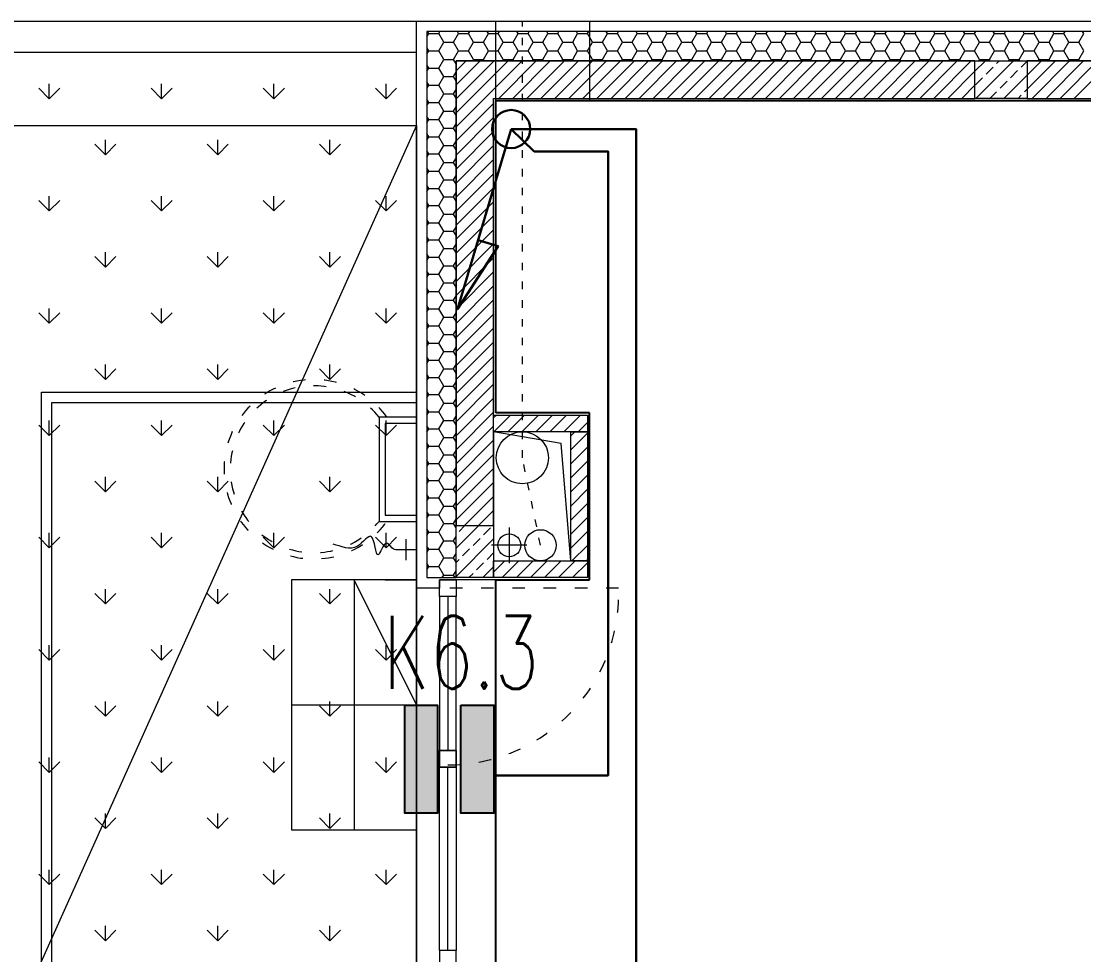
# Model space of a CAD drawing. Header units: millimetres. Extents: x 1780 to 154263, y -7240 to 17216.
# Drawn here: x 150616 to 151126, y 3403 to 3851 of the extents above; entities that cross this region are included whole.
import ezdxf

# ---------------------------------------------------------------- set-up
doc = ezdxf.new("R2010")
doc.units = ezdxf.units.MM
doc.linetypes.add('ACAD_ISO03W100', pattern=[30, 12, -18])
for name, color, linetype, lineweight in [('2d_SX_gruba przekroje', 90, 'Continuous', 20), ('2d_SX_instalacje szkic - kanalizacja sanitarna', 44, 'Continuous', 5), ('2d_SX_instalacje szkic - wentylacja wywiew', 14, 'Continuous', 5), ('2d_SX_instalacje szkic - woda', 140, 'Continuous', 5), ('2d_SX_oznaczenia', 40, 'Continuous', 0), ('2d_SX_przebicia', 96, 'Continuous', 13), ('2d_SX_stolarka okienna', 5, 'Continuous', 5), ('2d_SX_szraf', 251, 'Continuous', 0), ('2d_SX_warstwy', 181, 'Continuous', 9), ('2d_SX_widok', 10, 'Continuous', 9)]:
    doc.layers.add(name, color=color, linetype=linetype, lineweight=lineweight)
doc.layers.add('2d_SX_powierzchnia', color=251, linetype='Continuous', plot=False)
doc.layers.add('2d_SX_rewizja 18 września', color=210, linetype='Continuous')
doc.layers.add('60 instalacje elektryka', color=10, linetype='Continuous')
doc.styles.add('OPIS', font='simplex.shx', dxfattribs={"width": 0.7, "height": 4})

# ---------------------------------------------------------------- blocks, each defined once
blk = doc.blocks.new('2p bc')
at = {"layer": '2d_SX_szraf'}
h = blk.add_hatch(dxfattribs=at)
h.set_pattern_fill('ANSI31', color=8, scale=1.5, angle=90, style=0)
h.set_pattern_definition([(45, (-2e-12, 36), (-3.36759605, 3.36759605), [])])
h.paths.add_polyline_path([(107714, 1901.67), (107714, 1909.67), (107759, 1909.67), (107759, 1901.67)])
h = blk.add_hatch(dxfattribs=at)
h.set_pattern_fill('ANSI31', color=8, scale=1.5, angle=360, style=0)
h.set_pattern_definition([(45, (-2e-12, 51), (-3.36759605, 3.36759605), [])])
h.paths.add_polyline_path([(107751, 1901.67), (107759, 1901.67), (107759, 1839.67), (107751, 1839.67)])
h = blk.add_hatch(dxfattribs=at)
h.set_pattern_fill('ANSI31', color=8, scale=1.5, angle=90, style=0)
h.set_pattern_definition([(45, (-2e-12, 36), (-3.36759605, 3.36759605), [])])
h.paths.add_polyline_path([(107714, 1831.67), (107714, 1839.67), (107759, 1839.67), (107759, 1831.67)])
at = {"layer": '2d_SX_gruba przekroje', "color": 8}
for p, q in [((107677, 1910.67), (107677, 2098.67)), ((107677, 2098.67), (108522.5, 2098.67)), ((108482, 2060.67), (107715, 2060.67)), ((107715, 2060.67), (107715, 1910.67)), ((107677, 1830.67), (107677, 1910.67)), ((107760, 1910.67), (107715, 1910.67)), ((107760, 1830.67), (107760, 1910.67)), ((107677, 1826.67), (107677, 1830.67)), ((107688, 1830.67), (107688, 1826.67)), ((107715, 1830.67), (107688, 1830.67)), ((107715, 1830.67), (107760, 1830.67)), ((107688, 1826.67), (107677, 1826.67))]:
    blk.add_line(p, q, dxfattribs=at)
at = {"layer": '2d_SX_instalacje szkic - kanalizacja sanitarna', "color": 8}
for points in [[(107721.5, 1855.67), (107721.5, 1838.67)], [(107721.5, 1855.67), (107721.5, 1838.67)], [(107730, 1847.17), (107713, 1847.17)], [(107730, 1847.17), (107713, 1847.17)]]:
    blk.add_lwpolyline(points, dxfattribs=at)
blk.add_circle((107721.5, 1847.17), 5.5, dxfattribs=at)
blk.add_circle((107721.5, 1847.17), 5.5, dxfattribs=at)
at = {"layer": '2d_SX_instalacje szkic - wentylacja wywiew', "color": 8, "linetype": 'ACAD_ISO03W100', "ltscale": 0.3}
for p, q in [((107727.79, 1889.17), (107727.79, 2098.67)), ((107736.5, 1847.17), (107727.79, 1889.17))]:
    blk.add_line(p, q, dxfattribs=at)
at = {"layer": '2d_SX_instalacje szkic - wentylacja wywiew', "color": 8}
for centre, radius in [((107727.79, 1889.17), 12.5), ((107736.5, 1847.17), 7.5)]:
    blk.add_circle(centre, radius, dxfattribs=at)
at = {"layer": '2d_SX_instalacje szkic - woda', "color": 8}
for p, q in [((107672, 1840.06), (107672, 1850.06)), ((107677, 1845.06), (107667, 1845.06))]:
    blk.add_line(p, q, dxfattribs=at)
at = {"layer": '2d_SX_instalacje szkic - woda', "color": 8, "start_tangent": (-0.999797, -0.020138), "end_tangent": (-0.973228, 0.22984)}
blk.add_spline([(107667, 1845.06), (107662.62, 1848.12), (107658.62, 1842.61), (107655.32, 1851.29), (107648.72, 1846.75), (107637.02, 1847.71)], degree=3, dxfattribs=at)
at = {"layer": '2d_SX_oznaczenia', "color": 8, "ltscale": 0.5}
for p, q in [((107677, 1770.67), (107647, 1830.67)), ((107617, 1770.67), (107677, 1770.67))]:
    blk.add_line(p, q, dxfattribs=at)
at = {"layer": '2d_SX_powierzchnia', "color": 8}
for p, q in [((107715, 1910.67), (107715, 2060.67)), ((107715, 2060.67), (108026, 2060.67)), ((107760, 1910.67), (107715, 1910.67)), ((107760, 1830.67), (107760, 1910.67)), ((107715, 1290.67), (107715, 1830.67)), ((107715, 1830.67), (107760, 1830.67))]:
    blk.add_line(p, q, dxfattribs=at)
at = {"layer": '2d_SX_przebicia', "color": 8}
for p, q in [((107715, 2060.67), (107715, 2098.67)), ((107715, 2098.67), (107760, 2098.67)), ((107760, 2098.67), (107760, 2060.67)), ((107760, 2060.67), (107715, 2060.67)), ((107746.48, 1895.95), (107714, 1901.67)), ((107751, 1901.67), (107714, 1901.67)), ((107714, 1901.67), (107714, 1839.67)), ((107751, 1839.67), (107751, 1901.67)), ((107751, 1839.67), (107746.48, 1895.95)), ((107714, 1839.67), (107751, 1839.67))]:
    blk.add_line(p, q, dxfattribs=at)
at = {"layer": '2d_SX_stolarka okienna', "color": 8, "linetype": 'ACAD_ISO03W100', "ltscale": 0.5}
blk.add_line((107774, 1826.67), (107692, 1826.67), dxfattribs=at)
at = {"layer": '2d_SX_stolarka okienna', "color": 8}
for points in [[(107696, 1830.67), (107696, 1822.67), (107688, 1822.67), (107688, 1830.67), (107696, 1830.67)], [(107696, 1822.67), (107688, 1822.67), (107688, 1748.67), (107696, 1748.67)], [(107696, 1748.67), (107696, 1740.67), (107688, 1740.67), (107688, 1748.67), (107696, 1748.67)], [(107696, 1740.67), (107696, 1748.67), (107688, 1748.67), (107688, 1740.67), (107696, 1740.67)], [(107696, 1652.67), (107688, 1652.67), (107688, 1740.67), (107696, 1740.67)], [(107696, 1644.67), (107696, 1652.67), (107688, 1652.67), (107688, 1644.67), (107696, 1644.67)]]:
    blk.add_lwpolyline(points, close=True, dxfattribs=at)
for points in [[(107692, 1822.67), (107692, 1748.67)], [(107692, 1652.67), (107692, 1740.67)]]:
    blk.add_lwpolyline(points, dxfattribs=at)
at = {"layer": '2d_SX_stolarka okienna', "color": 8, "linetype": 'ACAD_ISO03W100', "ltscale": 0.5}
blk.add_arc((107691.93, 1823.83), 82.07, 270.0486, 359.8832, dxfattribs=at)
at = {"layer": '2d_SX_szraf', "color": 8, "linetype": 'Continuous'}
for p, q in [((107682, 2091.15), (107682.9, 2092.71)), ((107682.9, 2092.71), (107682.35, 2093.67)), ((107682.9, 2092.71), (107687.66, 2092.71)), ((107687.66, 2092.71), (107688.21, 2093.67)), ((107690.04, 2088.59), (107687.66, 2092.71)), ((107694.8, 2088.59), (107697.18, 2092.71)), ((107697.18, 2092.71), (107696.63, 2093.67)), ((107697.18, 2092.71), (107701.95, 2092.71)), ((107701.95, 2092.71), (107702.5, 2093.67)), ((107704.33, 2088.59), (107701.95, 2092.71)), ((107709.09, 2088.59), (107711.47, 2092.71)), ((107711.47, 2092.71), (107710.92, 2093.67)), ((107711.47, 2092.71), (107716.23, 2092.71)), ((107716.23, 2092.71), (107716.79, 2093.67)), ((107718.62, 2088.59), (107716.23, 2092.71)), ((107723.38, 2088.59), (107725.76, 2092.71)), ((107725.76, 2092.71), (107725.21, 2093.67)), ((107725.76, 2092.71), (107730.52, 2092.71)), ((107730.52, 2092.71), (107731.07, 2093.67)), ((107732.9, 2088.59), (107730.52, 2092.71)), ((107737.67, 2088.59), (107740.05, 2092.71)), ((107740.05, 2092.71), (107739.5, 2093.67)), ((107740.05, 2092.71), (107744.81, 2092.71)), ((107744.81, 2092.71), (107745.36, 2093.67)), ((107747.19, 2088.59), (107744.81, 2092.71)), ((107751.95, 2088.59), (107754.33, 2092.71)), ((107754.33, 2092.71), (107753.78, 2093.67)), ((107754.33, 2092.71), (107759.1, 2092.71)), ((107759.1, 2092.71), (107759.65, 2093.67)), ((107761.48, 2088.59), (107759.1, 2092.71)), ((107766.24, 2088.59), (107768.62, 2092.71)), ((107768.62, 2092.71), (107768.07, 2093.67)), ((107768.62, 2092.71), (107773.38, 2092.71)), ((107773.38, 2092.71), (107773.94, 2093.67)), ((107775.77, 2088.59), (107773.38, 2092.71)), ((107780.53, 2088.59), (107782.91, 2092.71)), ((107782.91, 2092.71), (107782.36, 2093.67)), ((107782.91, 2092.71), (107787.67, 2092.71)), ((107787.67, 2092.71), (107788.22, 2093.67)), ((107790.05, 2088.59), (107787.67, 2092.71)), ((107794.82, 2088.59), (107797.2, 2092.71)), ((107797.2, 2092.71), (107796.65, 2093.67)), ((107797.2, 2092.71), (107801.96, 2092.71)), ((107801.96, 2092.71), (107802.51, 2093.67)), ((107804.34, 2088.59), (107801.96, 2092.71)), ((107809.1, 2088.59), (107811.48, 2092.71)), ((107811.48, 2092.71), (107810.93, 2093.67)), ((107811.48, 2092.71), (107816.25, 2092.71)), ((107816.25, 2092.71), (107816.8, 2093.67)), ((107818.63, 2088.59), (107816.25, 2092.71)), ((107823.39, 2088.59), (107825.77, 2092.71)), ((107825.77, 2092.71), (107825.22, 2093.67)), ((107825.77, 2092.71), (107830.53, 2092.71)), ((107830.53, 2092.71), (107831.09, 2093.67)), ((107832.92, 2088.59), (107830.53, 2092.71)), ((107837.68, 2088.59), (107840.06, 2092.71)), ((107840.06, 2092.71), (107839.51, 2093.67)), ((107840.06, 2092.71), (107844.82, 2092.71)), ((107844.82, 2092.71), (107845.37, 2093.67)), ((107847.2, 2088.59), (107844.82, 2092.71)), ((107851.97, 2088.59), (107854.35, 2092.71)), ((107854.35, 2092.71), (107853.8, 2093.67)), ((107854.35, 2092.71), (107859.11, 2092.71)), ((107859.11, 2092.71), (107859.66, 2093.67)), ((107861.49, 2088.59), (107859.11, 2092.71)), ((107866.25, 2088.59), (107868.63, 2092.71)), ((107868.63, 2092.71), (107868.08, 2093.67)), ((107868.63, 2092.71), (107873.4, 2092.71)), ((107873.4, 2092.71), (107873.95, 2093.67)), ((107875.78, 2088.59), (107873.4, 2092.71)), ((107880.54, 2088.59), (107882.92, 2092.71)), ((107882.92, 2092.71), (107882.37, 2093.67)), ((107882.92, 2092.71), (107887.68, 2092.71)), ((107887.68, 2092.71), (107888.24, 2093.67)), ((107890.07, 2088.59), (107887.68, 2092.71)), ((107894.83, 2088.59), (107897.21, 2092.71)), ((107897.21, 2092.71), (107896.66, 2093.67)), ((107897.21, 2092.71), (107901.97, 2092.71)), ((107901.97, 2092.71), (107902.52, 2093.67)), ((107904.35, 2088.59), (107901.97, 2092.71)), ((107909.12, 2088.59), (107911.5, 2092.71)), ((107911.5, 2092.71), (107910.95, 2093.67)), ((107911.5, 2092.71), (107916.26, 2092.71)), ((107916.26, 2092.71), (107916.81, 2093.67)), ((107918.64, 2088.59), (107916.26, 2092.71)), ((107923.4, 2088.59), (107925.78, 2092.71)), ((107925.78, 2092.71), (107925.23, 2093.67)), ((107925.78, 2092.71), (107930.55, 2092.71)), ((107930.55, 2092.71), (107931.1, 2093.67)), ((107932.93, 2088.59), (107930.55, 2092.71)), ((107937.69, 2088.59), (107940.07, 2092.71)), ((107940.07, 2092.71), (107939.52, 2093.67)), ((107940.07, 2092.71), (107944.83, 2092.71)), ((107944.83, 2092.71), (107945.39, 2093.67)), ((107947.22, 2088.59), (107944.83, 2092.71)), ((107951.98, 2088.59), (107954.36, 2092.71)), ((107954.36, 2092.71), (107953.81, 2093.67)), ((107954.36, 2092.71), (107959.12, 2092.71)), ((107959.12, 2092.71), (107959.67, 2093.67)), ((107961.5, 2088.59), (107959.12, 2092.71)), ((107966.27, 2088.59), (107968.65, 2092.71)), ((107968.65, 2092.71), (107968.1, 2093.67)), ((107968.65, 2092.71), (107973.41, 2092.71)), ((107973.41, 2092.71), (107973.96, 2093.67)), ((107975.79, 2088.59), (107973.41, 2092.71)), ((107980.55, 2088.59), (107982.93, 2092.71)), ((107982.93, 2092.71), (107982.38, 2093.67)), ((107982.93, 2092.71), (107987.7, 2092.71)), ((107987.7, 2092.71), (107988.25, 2093.67)), ((107990.08, 2088.59), (107987.7, 2092.71)), ((107994.84, 2088.59), (107997.22, 2092.71)), ((107997.22, 2092.71), (107996.67, 2093.67)), ((107682.9, 2084.46), (107682, 2086.02)), ((107687.66, 2084.46), (107690.04, 2088.59)), ((107690.04, 2088.59), (107694.8, 2088.59)), ((107697.18, 2084.46), (107694.8, 2088.59)), ((107701.95, 2084.46), (107704.33, 2088.59)), ((107704.33, 2088.59), (107709.09, 2088.59)), ((107711.47, 2084.46), (107709.09, 2088.59)), ((107716.23, 2084.46), (107718.62, 2088.59)), ((107718.62, 2088.59), (107723.38, 2088.59)), ((107725.76, 2084.46), (107723.38, 2088.59)), ((107730.52, 2084.46), (107732.9, 2088.59)), ((107732.9, 2088.59), (107737.67, 2088.59)), ((107740.05, 2084.46), (107737.67, 2088.59)), ((107744.81, 2084.46), (107747.19, 2088.59)), ((107747.19, 2088.59), (107751.95, 2088.59)), ((107754.33, 2084.46), (107751.95, 2088.59)), ((107759.1, 2084.46), (107761.48, 2088.59)), ((107761.48, 2088.59), (107766.24, 2088.59)), ((107768.62, 2084.46), (107766.24, 2088.59)), ((107773.38, 2084.46), (107775.77, 2088.59)), ((107775.77, 2088.59), (107780.53, 2088.59)), ((107782.91, 2084.46), (107780.53, 2088.59)), ((107787.67, 2084.46), (107790.05, 2088.59)), ((107790.05, 2088.59), (107794.82, 2088.59)), ((107797.2, 2084.46), (107794.82, 2088.59)), ((107801.96, 2084.46), (107804.34, 2088.59)), ((107804.34, 2088.59), (107809.1, 2088.59)), ((107811.48, 2084.46), (107809.1, 2088.59)), ((107816.25, 2084.46), (107818.63, 2088.59)), ((107818.63, 2088.59), (107823.39, 2088.59)), ((107825.77, 2084.46), (107823.39, 2088.59)), ((107830.53, 2084.46), (107832.92, 2088.59)), ((107832.92, 2088.59), (107837.68, 2088.59)), ((107840.06, 2084.46), (107837.68, 2088.59)), ((107844.82, 2084.46), (107847.2, 2088.59)), ((107847.2, 2088.59), (107851.97, 2088.59)), ((107854.35, 2084.46), (107851.97, 2088.59)), ((107859.11, 2084.46), (107861.49, 2088.59)), ((107861.49, 2088.59), (107866.25, 2088.59)), ((107868.63, 2084.46), (107866.25, 2088.59)), ((107873.4, 2084.46), (107875.78, 2088.59)), ((107875.78, 2088.59), (107880.54, 2088.59)), ((107882.92, 2084.46), (107880.54, 2088.59)), ((107887.68, 2084.46), (107890.07, 2088.59)), ((107890.07, 2088.59), (107894.83, 2088.59)), ((107897.21, 2084.46), (107894.83, 2088.59)), ((107901.97, 2084.46), (107904.35, 2088.59)), ((107904.35, 2088.59), (107909.12, 2088.59)), ((107911.5, 2084.46), (107909.12, 2088.59)), ((107916.26, 2084.46), (107918.64, 2088.59)), ((107918.64, 2088.59), (107923.4, 2088.59)), ((107925.78, 2084.46), (107923.4, 2088.59)), ((107930.55, 2084.46), (107932.93, 2088.59)), ((107932.93, 2088.59), (107937.69, 2088.59)), ((107940.07, 2084.46), (107937.69, 2088.59)), ((107944.83, 2084.46), (107947.22, 2088.59)), ((107947.22, 2088.59), (107951.98, 2088.59)), ((107954.36, 2084.46), (107951.98, 2088.59)), ((107959.12, 2084.46), (107961.5, 2088.59)), ((107961.5, 2088.59), (107966.27, 2088.59)), ((107968.65, 2084.46), (107966.27, 2088.59)), ((107973.41, 2084.46), (107975.79, 2088.59)), ((107975.79, 2088.59), (107980.55, 2088.59)), ((107982.93, 2084.46), (107980.55, 2088.59)), ((107987.7, 2084.46), (107990.08, 2088.59)), ((107990.08, 2088.59), (107994.84, 2088.59)), ((107997.22, 2084.46), (107994.84, 2088.59)), ((107682, 2082.91), (107682.9, 2084.46)), ((107682.9, 2084.46), (107687.66, 2084.46)), ((107690.04, 2080.34), (107687.66, 2084.46)), ((107694.8, 2080.34), (107697.18, 2084.46)), ((107697.18, 2084.46), (107701.95, 2084.46)), ((107704.33, 2080.34), (107701.95, 2084.46)), ((107709.09, 2080.34), (107711.47, 2084.46)), ((107711.47, 2084.46), (107716.23, 2084.46)), ((107718.62, 2080.34), (107716.23, 2084.46)), ((107723.38, 2080.34), (107725.76, 2084.46)), ((107725.76, 2084.46), (107730.52, 2084.46)), ((107732.9, 2080.34), (107730.52, 2084.46)), ((107737.67, 2080.34), (107740.05, 2084.46)), ((107740.05, 2084.46), (107744.81, 2084.46)), ((107747.19, 2080.34), (107744.81, 2084.46)), ((107751.95, 2080.34), (107754.33, 2084.46)), ((107754.33, 2084.46), (107759.1, 2084.46)), ((107761.48, 2080.34), (107759.1, 2084.46)), ((107766.24, 2080.34), (107768.62, 2084.46)), ((107768.62, 2084.46), (107773.38, 2084.46)), ((107775.77, 2080.34), (107773.38, 2084.46)), ((107780.53, 2080.34), (107782.91, 2084.46)), ((107782.91, 2084.46), (107787.67, 2084.46)), ((107790.05, 2080.34), (107787.67, 2084.46)), ((107794.82, 2080.34), (107797.2, 2084.46)), ((107797.2, 2084.46), (107801.96, 2084.46)), ((107804.34, 2080.34), (107801.96, 2084.46)), ((107809.1, 2080.34), (107811.48, 2084.46)), ((107811.48, 2084.46), (107816.25, 2084.46)), ((107818.63, 2080.34), (107816.25, 2084.46)), ((107823.39, 2080.34), (107825.77, 2084.46)), ((107825.77, 2084.46), (107830.53, 2084.46)), ((107832.92, 2080.34), (107830.53, 2084.46)), ((107837.68, 2080.34), (107840.06, 2084.46)), ((107840.06, 2084.46), (107844.82, 2084.46)), ((107847.2, 2080.34), (107844.82, 2084.46)), ((107851.97, 2080.34), (107854.35, 2084.46)), ((107854.35, 2084.46), (107859.11, 2084.46)), ((107861.49, 2080.34), (107859.11, 2084.46)), ((107866.25, 2080.34), (107868.63, 2084.46)), ((107868.63, 2084.46), (107873.4, 2084.46)), ((107875.78, 2080.34), (107873.4, 2084.46)), ((107880.54, 2080.34), (107882.92, 2084.46)), ((107882.92, 2084.46), (107887.68, 2084.46)), ((107890.07, 2080.34), (107887.68, 2084.46)), ((107894.83, 2080.34), (107897.21, 2084.46)), ((107897.21, 2084.46), (107901.97, 2084.46)), ((107904.35, 2080.34), (107901.97, 2084.46)), ((107909.12, 2080.34), (107911.5, 2084.46)), ((107911.5, 2084.46), (107916.26, 2084.46)), ((107918.64, 2080.34), (107916.26, 2084.46)), ((107923.4, 2080.34), (107925.78, 2084.46)), ((107925.78, 2084.46), (107930.55, 2084.46)), ((107932.93, 2080.34), (107930.55, 2084.46)), ((107937.69, 2080.34), (107940.07, 2084.46)), ((107940.07, 2084.46), (107944.83, 2084.46)), ((107947.22, 2080.34), (107944.83, 2084.46)), ((107951.98, 2080.34), (107954.36, 2084.46)), ((107954.36, 2084.46), (107959.12, 2084.46)), ((107961.5, 2080.34), (107959.12, 2084.46)), ((107966.27, 2080.34), (107968.65, 2084.46)), ((107968.65, 2084.46), (107973.41, 2084.46)), ((107975.79, 2080.34), (107973.41, 2084.46)), ((107980.55, 2080.34), (107982.93, 2084.46)), ((107982.93, 2084.46), (107987.7, 2084.46)), ((107990.08, 2080.34), (107987.7, 2084.46)), ((107994.84, 2080.34), (107997.22, 2084.46)), ((107682.9, 2076.21), (107682, 2077.77)), ((107682, 2074.66), (107682.9, 2076.21)), ((107682.9, 2076.21), (107687.66, 2076.21)), ((107687.66, 2076.21), (107690.04, 2080.34)), ((107690.04, 2072.09), (107687.66, 2076.21)), ((107690.04, 2080.34), (107694.8, 2080.34)), ((107696, 2078.27), (107694.8, 2080.34)), ((107696, 2074.88), (107700.79, 2079.67)), ((107696, 2068.14), (107707.52, 2079.67)), ((107696, 2061.41), (107714.26, 2079.67)), ((107696, 2054.67), (107720.99, 2079.67)), ((107696, 2047.94), (107727.73, 2079.67)), ((107703.94, 2079.67), (107704.33, 2080.34)), ((107704.33, 2080.34), (107709.09, 2080.34)), ((107709.48, 2079.67), (107709.09, 2080.34)), ((107716.46, 2061.67), (107734.46, 2079.67)), ((107718.23, 2079.67), (107718.62, 2080.34)), ((107718.62, 2080.34), (107723.38, 2080.34)), ((107723.2, 2061.67), (107741.2, 2079.67)), ((107723.77, 2079.67), (107723.38, 2080.34)), ((107729.94, 2061.67), (107747.94, 2079.67)), ((107732.52, 2079.67), (107732.9, 2080.34)), ((107732.9, 2080.34), (107737.67, 2080.34)), ((107736.67, 2061.67), (107754.67, 2079.67)), ((107738.05, 2079.67), (107737.67, 2080.34)), ((107743.41, 2061.67), (107761.41, 2079.67)), ((107746.8, 2079.67), (107747.19, 2080.34)), ((107747.19, 2080.34), (107751.95, 2080.34)), ((107750.14, 2061.67), (107768.14, 2079.67)), ((107752.34, 2079.67), (107751.95, 2080.34)), ((107756.88, 2061.67), (107774.88, 2079.67)), ((107761.09, 2079.67), (107761.48, 2080.34)), ((107761.48, 2080.34), (107766.24, 2080.34)), ((107763.61, 2061.67), (107781.61, 2079.67)), ((107766.63, 2079.67), (107766.24, 2080.34)), ((107770.35, 2061.67), (107788.35, 2079.67)), ((107775.38, 2079.67), (107775.77, 2080.34)), ((107775.77, 2080.34), (107780.53, 2080.34)), ((107777.08, 2061.67), (107795.08, 2079.67)), ((107780.92, 2079.67), (107780.53, 2080.34)), ((107783.82, 2061.67), (107801.82, 2079.67)), ((107789.67, 2079.67), (107790.05, 2080.34)), ((107790.05, 2080.34), (107794.82, 2080.34)), ((107790.55, 2061.67), (107808.55, 2079.67)), ((107795.2, 2079.67), (107794.82, 2080.34)), ((107797.29, 2061.67), (107815.29, 2079.67)), ((107803.95, 2079.67), (107804.34, 2080.34)), ((107804.02, 2061.67), (107822.02, 2079.67)), ((107804.34, 2080.34), (107809.1, 2080.34)), ((107809.49, 2079.67), (107809.1, 2080.34)), ((107810.76, 2061.67), (107828.76, 2079.67)), ((107817.49, 2061.67), (107835.49, 2079.67)), ((107818.24, 2079.67), (107818.63, 2080.34)), ((107818.63, 2080.34), (107823.39, 2080.34)), ((107823.78, 2079.67), (107823.39, 2080.34)), ((107824.23, 2061.67), (107842.23, 2079.67)), ((107830.96, 2061.67), (107848.96, 2079.67)), ((107832.53, 2079.67), (107832.92, 2080.34)), ((107832.92, 2080.34), (107837.68, 2080.34)), ((107838.07, 2079.67), (107837.68, 2080.34)), ((107837.7, 2061.67), (107855.7, 2079.67)), ((107844.43, 2061.67), (107862.43, 2079.67)), ((107846.82, 2079.67), (107847.2, 2080.34)), ((107847.2, 2080.34), (107851.97, 2080.34)), ((107851.17, 2061.67), (107869.17, 2079.67)), ((107852.35, 2079.67), (107851.97, 2080.34)), ((107857.9, 2061.67), (107875.9, 2079.67)), ((107861.1, 2079.67), (107861.49, 2080.34)), ((107861.49, 2080.34), (107866.25, 2080.34)), ((107864.64, 2061.67), (107882.64, 2079.67)), ((107866.64, 2079.67), (107866.25, 2080.34)), ((107871.37, 2061.67), (107889.37, 2079.67)), ((107875.39, 2079.67), (107875.78, 2080.34)), ((107875.78, 2080.34), (107880.54, 2080.34)), ((107878.11, 2061.67), (107896.11, 2079.67)), ((107880.93, 2079.67), (107880.54, 2080.34)), ((107884.84, 2061.67), (107902.84, 2079.67)), ((107889.68, 2079.67), (107890.07, 2080.34)), ((107890.07, 2080.34), (107894.83, 2080.34)), ((107891.58, 2061.67), (107909.58, 2079.67)), ((107895.22, 2079.67), (107894.83, 2080.34)), ((107898.32, 2061.67), (107916.32, 2079.67)), ((107903.97, 2079.67), (107904.35, 2080.34)), ((107904.35, 2080.34), (107909.12, 2080.34)), ((107905.05, 2061.67), (107923.05, 2079.67)), ((107909.5, 2079.67), (107909.12, 2080.34)), ((107911.79, 2061.67), (107929.79, 2079.67)), ((107918.25, 2079.67), (107918.64, 2080.34)), ((107918.52, 2061.67), (107936.52, 2079.67)), ((107918.64, 2080.34), (107923.4, 2080.34)), ((107923.79, 2079.67), (107923.4, 2080.34)), ((107925.26, 2061.67), (107943.26, 2079.67)), ((107932.54, 2079.67), (107932.93, 2080.34)), ((107932.93, 2080.34), (107937.69, 2080.34)), ((107938.08, 2079.67), (107937.69, 2080.34)), ((107945, 2074.67), (107949.99, 2079.67)), ((107945.46, 2061.67), (107963.46, 2079.67)), ((107946.83, 2079.67), (107947.22, 2080.34)), ((107947.22, 2080.34), (107951.98, 2080.34)), ((107950.34, 2073.28), (107953.7, 2076.64)), ((107952.37, 2079.67), (107951.98, 2080.34)), ((107955.39, 2078.33), (107956.73, 2079.67)), ((107961.12, 2079.67), (107961.5, 2080.34)), ((107961.5, 2080.34), (107966.27, 2080.34)), ((107966.65, 2079.67), (107966.27, 2080.34)), ((107967.17, 2076.64), (107970, 2079.47)), ((107970, 2079.47), (107970.2, 2079.67)), ((107970, 2072.73), (107976.93, 2079.67)), ((107970, 2066), (107983.67, 2079.67)), ((107972.4, 2061.67), (107990.4, 2079.67)), ((107975.4, 2079.67), (107975.79, 2080.34)), ((107975.79, 2080.34), (107980.55, 2080.34)), ((107979.14, 2061.67), (107997.14, 2079.67)), ((107980.94, 2079.67), (107980.55, 2080.34)), ((107985.87, 2061.67), (108003.87, 2079.67)), ((107989.69, 2079.67), (107990.08, 2080.34)), ((107990.08, 2080.34), (107994.84, 2080.34)), ((107992.61, 2061.67), (108010.61, 2079.67)), ((107995.23, 2079.67), (107994.84, 2080.34)), ((107687.66, 2067.96), (107690.04, 2072.09)), ((107690.04, 2072.09), (107694.8, 2072.09)), ((107694.8, 2072.09), (107696, 2074.16)), ((107696, 2070.02), (107694.8, 2072.09)), ((107931.99, 2061.67), (107945, 2074.67)), ((107945.28, 2068.22), (107948.65, 2071.59)), ((107958.93, 2061.67), (107970, 2072.73)), ((107962.12, 2071.59), (107965.49, 2074.96)), ((107500.76, 2061.49), (107495.71, 2066.54)), ((107500.76, 2061.49), (107500.76, 2068.63)), ((107500.76, 2061.49), (107505.81, 2066.54)), ((107554.64, 2061.49), (107549.59, 2066.54)), ((107554.64, 2061.49), (107554.64, 2068.63)), ((107554.64, 2061.49), (107559.69, 2066.54)), ((107608.52, 2061.49), (107603.47, 2066.54)), ((107608.52, 2061.49), (107608.52, 2068.63)), ((107608.52, 2061.49), (107613.58, 2066.54)), ((107662.41, 2061.49), (107657.35, 2066.54)), ((107662.41, 2061.49), (107662.41, 2068.63)), ((107662.41, 2061.49), (107667.46, 2066.54)), ((107682.9, 2067.96), (107682, 2069.52)), ((107682, 2066.41), (107682.9, 2067.96)), ((107682.9, 2067.96), (107687.66, 2067.96)), ((107690.04, 2063.84), (107687.66, 2067.96)), ((107694.8, 2063.84), (107696, 2065.91)), ((107938.73, 2061.67), (107945, 2067.94)), ((107957.07, 2066.54), (107960.44, 2069.91)), ((107968.86, 2064.86), (107970, 2066)), ((107682.9, 2059.72), (107682, 2061.27)), ((107687.66, 2059.72), (107690.04, 2063.84)), ((107690.04, 2063.84), (107694.8, 2063.84)), ((107696, 2061.77), (107694.8, 2063.84)), ((107952.2, 2061.67), (107955.39, 2064.86)), ((107965.67, 2061.67), (107967.17, 2063.17)), ((107682, 2058.16), (107682.9, 2059.72)), ((107682.9, 2059.72), (107687.66, 2059.72)), ((107690.04, 2055.59), (107687.66, 2059.72)), ((107687.66, 2051.47), (107690.04, 2055.59)), ((107690.04, 2055.59), (107694.8, 2055.59)), ((107694.8, 2055.59), (107696, 2057.66)), ((107696, 2053.52), (107694.8, 2055.59)), ((107696, 2041.2), (107714, 2059.2)), ((107682.9, 2051.47), (107682, 2053.02)), ((107682, 2049.91), (107682.9, 2051.47)), ((107682.9, 2051.47), (107687.66, 2051.47)), ((107690.04, 2047.34), (107687.66, 2051.47)), ((107696, 2034.46), (107714, 2052.46)), ((107687.66, 2043.22), (107690.04, 2047.34)), ((107690.04, 2047.34), (107694.8, 2047.34)), ((107694.8, 2047.34), (107696, 2049.41)), ((107696, 2045.27), (107694.8, 2047.34)), ((107696, 2027.73), (107714, 2045.73)), ((107527.7, 2034.55), (107527.7, 2041.69)), ((107581.58, 2034.55), (107581.58, 2041.69)), ((107635.46, 2034.55), (107635.46, 2041.69)), ((107682.9, 2043.22), (107682, 2044.77)), ((107682, 2041.66), (107682.9, 2043.22)), ((107682.9, 2043.22), (107687.66, 2043.22)), ((107690.04, 2039.09), (107687.66, 2043.22)), ((107694.8, 2039.09), (107696, 2041.16)), ((107527.7, 2034.55), (107522.65, 2039.6)), ((107527.7, 2034.55), (107532.75, 2039.6)), ((107581.58, 2034.55), (107576.53, 2039.6)), ((107581.58, 2034.55), (107586.63, 2039.6)), ((107635.46, 2034.55), (107630.41, 2039.6)), ((107635.46, 2034.55), (107640.52, 2039.6)), ((107682.9, 2034.97), (107682, 2036.53)), ((107682, 2033.41), (107682.9, 2034.97)), ((107682.9, 2034.97), (107687.66, 2034.97)), ((107687.66, 2034.97), (107690.04, 2039.09)), ((107690.04, 2030.84), (107687.66, 2034.97)), ((107690.04, 2039.09), (107694.8, 2039.09)), ((107696, 2037.02), (107694.8, 2039.09)), ((107696, 2020.99), (107714, 2038.99)), ((107687.66, 2026.72), (107690.04, 2030.84)), ((107690.04, 2030.84), (107694.8, 2030.84)), ((107694.8, 2030.84), (107696, 2032.91)), ((107696, 2028.77), (107694.8, 2030.84)), ((107696, 2014.26), (107714, 2032.26)), ((107682.9, 2026.72), (107682, 2028.28)), ((107682, 2025.16), (107682.9, 2026.72)), ((107682.9, 2026.72), (107687.66, 2026.72)), ((107690.04, 2022.6), (107687.66, 2026.72)), ((107694.8, 2022.6), (107696, 2024.67)), ((107696, 2007.52), (107714, 2025.52)), ((107682.9, 2018.47), (107682, 2020.03)), ((107687.66, 2018.47), (107690.04, 2022.6)), ((107690.04, 2022.6), (107694.8, 2022.6)), ((107696, 2020.53), (107694.8, 2022.6)), ((107500.76, 2007.61), (107500.76, 2014.75)), ((107554.64, 2007.61), (107554.64, 2014.75)), ((107608.52, 2007.61), (107608.52, 2014.75)), ((107662.41, 2007.61), (107662.41, 2014.75)), ((107682, 2016.91), (107682.9, 2018.47)), ((107682.9, 2018.47), (107687.66, 2018.47)), ((107690.04, 2014.35), (107687.66, 2018.47)), ((107687.66, 2010.22), (107690.04, 2014.35)), ((107690.04, 2014.35), (107694.8, 2014.35)), ((107694.8, 2014.35), (107696, 2016.42)), ((107696, 2012.28), (107694.8, 2014.35)), ((107696, 2000.79), (107714, 2018.79)), ((107500.76, 2007.61), (107495.71, 2012.66)), ((107500.76, 2007.61), (107505.81, 2012.66)), ((107554.64, 2007.61), (107549.59, 2012.66)), ((107554.64, 2007.61), (107559.69, 2012.66)), ((107608.52, 2007.61), (107603.47, 2012.66)), ((107608.52, 2007.61), (107613.58, 2012.66)), ((107662.41, 2007.61), (107657.35, 2012.66)), ((107662.41, 2007.61), (107667.46, 2012.66)), ((107682.9, 2010.22), (107682, 2011.78)), ((107682, 2008.67), (107682.9, 2010.22)), ((107682.9, 2010.22), (107687.66, 2010.22)), ((107690.04, 2006.1), (107687.66, 2010.22)), ((107696, 1994.05), (107714, 2012.05)), ((107687.66, 2001.97), (107690.04, 2006.1)), ((107690.04, 2006.1), (107694.8, 2006.1)), ((107694.8, 2006.1), (107696, 2008.17)), ((107696, 2004.03), (107694.8, 2006.1)), ((107696, 1987.32), (107714, 2005.32)), ((107682.9, 2001.97), (107682, 2003.53)), ((107682, 2000.42), (107682.9, 2001.97)), ((107682.9, 2001.97), (107687.66, 2001.97)), ((107690.04, 1997.85), (107687.66, 2001.97)), ((107694.8, 1997.85), (107696, 1999.92)), ((107682.9, 1993.72), (107682, 1995.28)), ((107687.66, 1993.72), (107690.04, 1997.85)), ((107690.04, 1997.85), (107694.8, 1997.85)), ((107696, 1995.78), (107694.8, 1997.85)), ((107696, 1980.58), (107714, 1998.58)), ((107682, 1992.17), (107682.9, 1993.72)), ((107682.9, 1993.72), (107687.66, 1993.72)), ((107690.04, 1989.6), (107687.66, 1993.72)), ((107687.66, 1985.48), (107690.04, 1989.6)), ((107690.04, 1989.6), (107694.8, 1989.6)), ((107694.8, 1989.6), (107696, 1991.67)), ((107696, 1987.53), (107694.8, 1989.6)), ((107696, 1973.85), (107714, 1991.85)), ((107527.7, 1980.67), (107522.65, 1985.72)), ((107527.7, 1980.67), (107527.7, 1987.81)), ((107527.7, 1980.67), (107532.75, 1985.72)), ((107581.58, 1980.67), (107576.53, 1985.72)), ((107581.58, 1980.67), (107581.58, 1987.81)), ((107581.58, 1980.67), (107586.63, 1985.72)), ((107635.46, 1980.67), (107630.41, 1985.72)), ((107635.46, 1980.67), (107635.46, 1987.81)), ((107635.46, 1980.67), (107640.52, 1985.72)), ((107682.9, 1985.48), (107682, 1987.03)), ((107682, 1983.92), (107682.9, 1985.48)), ((107682.9, 1985.48), (107687.66, 1985.48)), ((107690.04, 1981.35), (107687.66, 1985.48)), ((107696, 1967.11), (107714, 1985.11)), ((107682.9, 1977.23), (107682, 1978.78)), ((107687.66, 1977.23), (107690.04, 1981.35)), ((107690.04, 1981.35), (107694.8, 1981.35)), ((107694.8, 1981.35), (107696, 1983.42)), ((107696, 1979.28), (107694.8, 1981.35)), ((107682, 1975.67), (107682.9, 1977.23)), ((107682.9, 1977.23), (107687.66, 1977.23)), ((107690.04, 1973.1), (107687.66, 1977.23)), ((107694.8, 1973.1), (107696, 1975.17)), ((107696, 1960.38), (107714, 1978.38)), ((107682.9, 1968.98), (107682, 1970.53)), ((107682, 1967.42), (107682.9, 1968.98)), ((107682.9, 1968.98), (107687.66, 1968.98)), ((107687.66, 1968.98), (107690.04, 1973.1)), ((107690.04, 1964.85), (107687.66, 1968.98)), ((107690.04, 1973.1), (107694.8, 1973.1)), ((107696, 1971.03), (107694.8, 1973.1)), ((107696, 1953.64), (107714, 1971.64)), ((107687.66, 1960.73), (107690.04, 1964.85)), ((107690.04, 1964.85), (107694.8, 1964.85)), ((107694.8, 1964.85), (107696, 1966.92)), ((107696, 1962.78), (107694.8, 1964.85)), ((107696, 1946.91), (107714, 1964.91)), ((107500.76, 1953.73), (107495.71, 1958.78)), ((107500.76, 1953.73), (107500.76, 1960.87)), ((107500.76, 1953.73), (107505.81, 1958.78)), ((107554.64, 1953.73), (107549.59, 1958.78)), ((107554.64, 1953.73), (107554.64, 1960.87)), ((107554.64, 1953.73), (107559.69, 1958.78)), ((107608.52, 1953.73), (107603.47, 1958.78)), ((107608.52, 1953.73), (107608.52, 1960.87)), ((107608.52, 1953.73), (107613.58, 1958.78)), ((107662.41, 1953.73), (107657.35, 1958.78)), ((107662.41, 1953.73), (107662.41, 1960.87)), ((107662.41, 1953.73), (107667.46, 1958.78)), ((107682.9, 1960.73), (107682, 1962.29)), ((107682, 1959.17), (107682.9, 1960.73)), ((107682.9, 1960.73), (107687.66, 1960.73)), ((107690.04, 1956.6), (107687.66, 1960.73)), ((107694.8, 1956.6), (107696, 1958.67)), ((107696, 1940.17), (107714, 1958.17)), ((107682.9, 1952.48), (107682, 1954.04)), ((107687.66, 1952.48), (107690.04, 1956.6)), ((107690.04, 1956.6), (107694.8, 1956.6)), ((107696, 1954.53), (107694.8, 1956.6)), ((107682, 1950.92), (107682.9, 1952.48)), ((107682.9, 1952.48), (107687.66, 1952.48)), ((107690.04, 1948.36), (107687.66, 1952.48)), ((107687.66, 1944.23), (107690.04, 1948.36)), ((107690.04, 1948.36), (107694.8, 1948.36)), ((107694.8, 1948.36), (107696, 1950.43)), ((107696, 1946.29), (107694.8, 1948.36)), ((107696, 1933.44), (107714, 1951.44)), ((107682.9, 1944.23), (107682, 1945.79)), ((107682, 1942.67), (107682.9, 1944.23)), ((107682.9, 1944.23), (107687.66, 1944.23)), ((107690.04, 1940.11), (107687.66, 1944.23)), ((107696, 1926.7), (107714, 1944.7)), ((107687.66, 1935.98), (107690.04, 1940.11)), ((107690.04, 1940.11), (107694.8, 1940.11)), ((107694.8, 1940.11), (107696, 1942.18)), ((107696, 1938.04), (107694.8, 1940.11)), ((107696, 1919.97), (107714, 1937.97)), ((107527.7, 1926.78), (107527.7, 1933.93)), ((107581.58, 1926.78), (107581.58, 1933.93)), ((107635.46, 1926.78), (107635.46, 1933.93)), ((107682.9, 1935.98), (107682, 1937.54)), ((107682, 1934.43), (107682.9, 1935.98)), ((107682.9, 1935.98), (107687.66, 1935.98)), ((107690.04, 1931.86), (107687.66, 1935.98)), ((107694.8, 1931.86), (107696, 1933.93)), ((107527.7, 1926.78), (107522.65, 1931.84)), ((107527.7, 1926.78), (107532.75, 1931.84)), ((107581.58, 1926.78), (107576.53, 1931.84)), ((107581.58, 1926.78), (107586.63, 1931.84)), ((107635.46, 1926.78), (107630.41, 1931.84)), ((107635.46, 1926.78), (107640.52, 1931.84)), ((107682.9, 1927.73), (107682, 1929.29)), ((107682, 1926.18), (107682.9, 1927.73)), ((107682.9, 1927.73), (107687.66, 1927.73)), ((107687.66, 1927.73), (107690.04, 1931.86)), ((107690.04, 1923.61), (107687.66, 1927.73)), ((107690.04, 1931.86), (107694.8, 1931.86)), ((107696, 1929.79), (107694.8, 1931.86)), ((107696, 1913.23), (107714, 1931.23)), ((107687.66, 1919.48), (107690.04, 1923.61)), ((107690.04, 1923.61), (107694.8, 1923.61)), ((107694.8, 1923.61), (107696, 1925.68)), ((107696, 1921.54), (107694.8, 1923.61)), ((107696, 1906.5), (107714, 1924.5)), ((107682.9, 1919.48), (107682, 1921.04)), ((107682, 1917.93), (107682.9, 1919.48)), ((107682.9, 1919.48), (107687.66, 1919.48)), ((107690.04, 1915.36), (107687.66, 1919.48)), ((107694.8, 1915.36), (107696, 1917.43)), ((107696, 1899.76), (107714, 1917.76)), ((107682.9, 1911.24), (107682, 1912.79)), ((107687.66, 1911.24), (107690.04, 1915.36)), ((107690.04, 1915.36), (107694.8, 1915.36)), ((107696, 1913.29), (107694.8, 1915.36)), ((107682, 1909.68), (107682.9, 1911.24)), ((107682.9, 1911.24), (107687.66, 1911.24)), ((107690.04, 1907.11), (107687.66, 1911.24)), ((107694.8, 1907.11), (107696, 1909.18)), ((107696, 1893.03), (107714, 1911.03)), ((107500.76, 1899.84), (107495.71, 1904.9)), ((107500.76, 1899.84), (107500.76, 1906.99)), ((107500.76, 1899.84), (107505.81, 1904.9)), ((107554.64, 1899.84), (107549.59, 1904.9)), ((107554.64, 1899.84), (107554.64, 1906.99)), ((107554.64, 1899.84), (107559.69, 1904.9)), ((107608.52, 1899.84), (107603.47, 1904.9)), ((107608.52, 1899.84), (107608.52, 1906.99)), ((107608.52, 1899.84), (107613.58, 1904.9)), ((107662.41, 1899.84), (107657.35, 1904.9)), ((107662.41, 1899.84), (107662.41, 1906.99)), ((107662.41, 1899.84), (107667.46, 1904.9)), ((107682.9, 1902.99), (107682, 1904.54)), ((107682, 1901.43), (107682.9, 1902.99)), ((107682.9, 1902.99), (107687.66, 1902.99)), ((107687.66, 1902.99), (107690.04, 1907.11)), ((107690.04, 1898.86), (107687.66, 1902.99)), ((107690.04, 1907.11), (107694.8, 1907.11)), ((107696, 1905.04), (107694.8, 1907.11)), ((107696, 1886.29), (107714, 1904.29)), ((107687.66, 1894.74), (107690.04, 1898.86)), ((107690.04, 1898.86), (107694.8, 1898.86)), ((107694.8, 1898.86), (107696, 1900.93)), ((107696, 1896.79), (107694.8, 1898.86)), ((107696, 1879.56), (107714, 1897.56)), ((107682.9, 1894.74), (107682, 1896.29)), ((107682, 1893.18), (107682.9, 1894.74)), ((107682.9, 1894.74), (107687.66, 1894.74)), ((107690.04, 1890.61), (107687.66, 1894.74)), ((107694.8, 1890.61), (107696, 1892.68)), ((107682.9, 1886.49), (107682, 1888.05)), ((107687.66, 1886.49), (107690.04, 1890.61)), ((107690.04, 1890.61), (107694.8, 1890.61)), ((107696, 1888.54), (107694.8, 1890.61)), ((107696, 1872.82), (107714, 1890.82)), ((107682, 1884.93), (107682.9, 1886.49)), ((107682.9, 1886.49), (107687.66, 1886.49)), ((107690.04, 1882.36), (107687.66, 1886.49)), ((107687.66, 1878.24), (107690.04, 1882.36)), ((107690.04, 1882.36), (107694.8, 1882.36)), ((107694.8, 1882.36), (107696, 1884.43)), ((107696, 1880.29), (107694.8, 1882.36)), ((107696, 1866.09), (107714, 1884.09)), ((107527.7, 1872.9), (107522.65, 1877.95)), ((107527.7, 1872.9), (107527.7, 1880.05)), ((107527.7, 1872.9), (107532.75, 1877.95)), ((107581.58, 1872.9), (107576.53, 1877.95)), ((107581.58, 1872.9), (107581.58, 1880.05)), ((107581.58, 1872.9), (107586.63, 1877.95)), ((107635.46, 1872.9), (107630.41, 1877.95)), ((107635.46, 1872.9), (107635.46, 1880.05)), ((107635.46, 1872.9), (107640.52, 1877.95)), ((107682.9, 1878.24), (107682, 1879.8)), ((107682, 1876.68), (107682.9, 1878.24)), ((107682.9, 1878.24), (107687.66, 1878.24)), ((107690.04, 1874.12), (107687.66, 1878.24)), ((107696, 1859.35), (107714, 1877.35)), ((107682.9, 1869.99), (107682, 1871.55)), ((107687.66, 1869.99), (107690.04, 1874.12)), ((107690.04, 1874.12), (107694.8, 1874.12)), ((107694.8, 1874.12), (107696, 1876.19)), ((107696, 1872.05), (107694.8, 1874.12)), ((107682, 1868.43), (107682.9, 1869.99)), ((107682.9, 1869.99), (107687.66, 1869.99)), ((107690.04, 1865.87), (107687.66, 1869.99)), ((107694.8, 1865.87), (107696, 1867.94)), ((107700.05, 1856.67), (107714, 1870.61)), ((107682.9, 1861.74), (107682, 1863.3)), ((107682, 1860.19), (107682.9, 1861.74)), ((107682.9, 1861.74), (107687.66, 1861.74)), ((107687.66, 1861.74), (107690.04, 1865.87)), ((107690.04, 1857.62), (107687.66, 1861.74)), ((107690.04, 1865.87), (107694.8, 1865.87)), ((107696, 1863.8), (107694.8, 1865.87)), ((107706.79, 1856.67), (107714, 1863.88)), ((107687.66, 1853.49), (107690.04, 1857.62)), ((107690.04, 1857.62), (107694.8, 1857.62)), ((107694.8, 1857.62), (107696, 1859.69)), ((107696, 1855.55), (107694.8, 1857.62)), ((107696, 1845.72), (107706.95, 1856.67)), ((107697.41, 1853.86), (107700.21, 1856.67)), ((107713.52, 1856.67), (107714, 1857.14)), ((107500.76, 1845.96), (107500.76, 1853.11)), ((107554.64, 1845.96), (107554.64, 1853.11)), ((107608.52, 1845.96), (107608.52, 1853.11)), ((107662.41, 1845.96), (107662.41, 1853.11)), ((107682.9, 1853.49), (107682, 1855.05)), ((107682, 1851.94), (107682.9, 1853.49)), ((107682.9, 1853.49), (107687.66, 1853.49)), ((107690.04, 1849.37), (107687.66, 1853.49)), ((107694.8, 1849.37), (107696, 1851.44)), ((107709.19, 1852.18), (107712.56, 1855.55)), ((107500.76, 1845.96), (107495.71, 1851.01)), ((107500.76, 1845.96), (107505.81, 1851.01)), ((107554.64, 1845.96), (107549.59, 1851.01)), ((107554.64, 1845.96), (107559.69, 1851.01)), ((107608.52, 1845.96), (107603.47, 1851.01)), ((107608.52, 1845.96), (107613.58, 1851.01)), ((107662.41, 1845.96), (107657.35, 1851.01)), ((107662.41, 1845.96), (107667.46, 1851.01)), ((107682.9, 1845.24), (107682, 1846.8)), ((107687.66, 1845.24), (107690.04, 1849.37)), ((107690.04, 1849.37), (107694.8, 1849.37)), ((107696, 1847.3), (107694.8, 1849.37)), ((107696, 1832.25), (107714, 1850.25)), ((107704.14, 1847.13), (107707.51, 1850.49)), ((107682, 1843.69), (107682.9, 1845.24)), ((107682.9, 1845.24), (107687.66, 1845.24)), ((107690.04, 1841.12), (107687.66, 1845.24)), ((107687.66, 1837), (107690.04, 1841.12)), ((107690.04, 1841.12), (107694.8, 1841.12)), ((107694.8, 1841.12), (107696, 1843.19)), ((107696, 1839.05), (107694.8, 1841.12)), ((107699.09, 1842.08), (107702.46, 1845.44)), ((107710.88, 1840.39), (107714, 1843.51)), ((107682.9, 1837), (107682, 1838.55)), ((107682, 1835.44), (107682.9, 1837)), ((107682.9, 1837), (107687.66, 1837)), ((107690.04, 1832.87), (107687.66, 1837)), ((107696, 1838.98), (107697.41, 1840.39)), ((107705.82, 1835.34), (107709.19, 1838.71)), ((107708.89, 1831.67), (107714, 1836.78)), ((107689.35, 1831.67), (107690.04, 1832.87)), ((107690.04, 1832.87), (107694.8, 1832.87)), ((107694.8, 1832.87), (107696, 1834.94)), ((107695.5, 1831.67), (107694.8, 1832.87)), ((107702.15, 1831.67), (107704.14, 1833.66)), ((107527.7, 1819.02), (107527.7, 1826.17)), ((107581.58, 1819.02), (107581.58, 1826.17)), ((107635.46, 1819.02), (107635.46, 1826.17)), ((107527.7, 1819.02), (107522.65, 1824.07)), ((107527.7, 1819.02), (107532.75, 1824.07)), ((107581.58, 1819.02), (107576.53, 1824.07)), ((107581.58, 1819.02), (107586.63, 1824.07)), ((107635.46, 1819.02), (107630.41, 1824.07)), ((107635.46, 1819.02), (107640.52, 1824.07)), ((107500.76, 1792.08), (107495.71, 1797.13)), ((107500.76, 1792.08), (107500.76, 1799.22)), ((107500.76, 1792.08), (107505.81, 1797.13)), ((107554.64, 1792.08), (107549.59, 1797.13)), ((107554.64, 1792.08), (107554.64, 1799.22)), ((107554.64, 1792.08), (107559.69, 1797.13)), ((107608.52, 1792.08), (107603.47, 1797.13)), ((107608.52, 1792.08), (107608.52, 1799.22)), ((107608.52, 1792.08), (107613.58, 1797.13)), ((107662.41, 1792.08), (107657.35, 1797.13)), ((107662.41, 1792.08), (107662.41, 1799.22)), ((107662.41, 1792.08), (107667.46, 1797.13)), ((107527.7, 1765.14), (107522.65, 1770.19)), ((107527.7, 1765.14), (107527.7, 1772.28)), ((107527.7, 1765.14), (107532.75, 1770.19)), ((107581.58, 1765.14), (107576.53, 1770.19)), ((107581.58, 1765.14), (107581.58, 1772.28)), ((107581.58, 1765.14), (107586.63, 1770.19)), ((107635.46, 1765.14), (107630.41, 1770.19)), ((107635.46, 1765.14), (107635.46, 1772.28)), ((107635.46, 1765.14), (107640.52, 1770.19)), ((107500.76, 1738.2), (107500.76, 1745.34)), ((107554.64, 1738.2), (107554.64, 1745.34)), ((107608.52, 1738.2), (107608.52, 1745.34)), ((107662.41, 1738.2), (107662.41, 1745.34)), ((107500.76, 1738.2), (107495.71, 1743.25)), ((107500.76, 1738.2), (107505.81, 1743.25)), ((107554.64, 1738.2), (107549.59, 1743.25)), ((107554.64, 1738.2), (107559.69, 1743.25)), ((107608.52, 1738.2), (107603.47, 1743.25)), ((107608.52, 1738.2), (107613.58, 1743.25)), ((107662.41, 1738.2), (107657.35, 1743.25)), ((107662.41, 1738.2), (107667.46, 1743.25)), ((107527.7, 1711.26), (107522.65, 1716.31)), ((107527.7, 1711.26), (107527.7, 1718.4)), ((107527.7, 1711.26), (107532.75, 1716.31)), ((107581.58, 1711.26), (107576.53, 1716.31)), ((107581.58, 1711.26), (107581.58, 1718.4)), ((107581.58, 1711.26), (107586.63, 1716.31)), ((107635.46, 1711.26), (107630.41, 1716.31)), ((107635.46, 1711.26), (107635.46, 1718.4)), ((107635.46, 1711.26), (107640.52, 1716.31)), ((107500.76, 1684.32), (107495.71, 1689.37)), ((107500.76, 1684.32), (107500.76, 1691.46)), ((107500.76, 1684.32), (107505.81, 1689.37)), ((107554.64, 1684.32), (107549.59, 1689.37)), ((107554.64, 1684.32), (107554.64, 1691.46)), ((107554.64, 1684.32), (107559.69, 1689.37)), ((107608.52, 1684.32), (107603.47, 1689.37)), ((107608.52, 1684.32), (107608.52, 1691.46)), ((107608.52, 1684.32), (107613.58, 1689.37)), ((107662.41, 1684.32), (107657.35, 1689.37)), ((107662.41, 1684.32), (107662.41, 1691.46)), ((107662.41, 1684.32), (107667.46, 1689.37)), ((107527.7, 1657.38), (107522.65, 1662.43)), ((107527.7, 1657.38), (107527.7, 1664.52)), ((107527.7, 1657.38), (107532.75, 1662.43)), ((107581.58, 1657.38), (107576.53, 1662.43)), ((107581.58, 1657.38), (107581.58, 1664.52)), ((107581.58, 1657.38), (107586.63, 1662.43)), ((107635.46, 1657.38), (107630.41, 1662.43)), ((107635.46, 1657.38), (107635.46, 1664.52)), ((107635.46, 1657.38), (107640.52, 1662.43))]:
    blk.add_line(p, q, dxfattribs=at)
at = {"layer": '2d_SX_szraf', "color": 8}
for p, q in [((107287, 2048.67), (107677, 2048.67)), ((107677, 2048.67), (107387, 1402.67)), ((107677, 2048.67), (107677, 1302.67))]:
    blk.add_line(p, q, dxfattribs=at)
at = {"layer": '2d_SX_warstwy', "color": 8}
for p, q in [((108520, 2093.67), (107682, 2093.67)), ((107682, 2093.67), (107682, 1831.67)), ((107696, 1831.67), (107696, 2079.67)), ((107696, 2079.67), (108520, 2079.67)), ((107945, 2079.67), (107696, 2079.67)), ((107696, 2079.67), (107696, 1856.67)), ((107945, 2061.67), (107945, 2079.67)), ((107945, 2061.67), (107945, 2079.67)), ((107945, 2079.67), (107970, 2079.67)), ((107970, 2079.67), (107970, 2061.67)), ((107970, 2079.67), (107970, 2061.67)), ((108520, 2079.67), (107970, 2079.67)), ((107714, 1856.67), (107714, 2061.67)), ((107714, 2061.67), (107945, 2061.67)), ((107970, 2061.67), (107945, 2061.67)), ((107970, 2061.67), (108502, 2061.67)), ((107696, 1856.67), (107714, 1856.67)), ((107696, 1831.67), (107696, 1856.67)), ((107696, 1856.67), (107714, 1856.67)), ((107714, 1856.67), (107714, 1831.67)), ((107682, 1831.67), (107696, 1831.67)), ((107714, 1831.67), (107696, 1831.67))]:
    blk.add_line(p, q, dxfattribs=at)
for points in [[(107714, 1901.67), (107714, 1909.67), (107759, 1909.67), (107759, 1901.67)], [(107751, 1901.67), (107759, 1901.67), (107759, 1839.67), (107751, 1839.67)], [(107714, 1831.67), (107714, 1839.67), (107759, 1839.67), (107759, 1831.67)]]:
    blk.add_lwpolyline(points, close=True, dxfattribs=at)
at = {"layer": '2d_SX_widok', "color": 8, "ltscale": 0.5}
for p, q in [((107237, 2098.67), (108522.5, 2098.67)), ((107677, 2083.67), (107252, 2083.67)), ((107677, 1267.67), (107677, 2083.67)), ((107497, 1262.67), (107497, 1920.67)), ((107497, 1920.67), (107677, 1920.67)), ((107677, 1920.67), (107677, 1262.67)), ((107502, 1267.67), (107502, 1915.67)), ((107502, 1915.67), (107677, 1915.67)), ((107677, 1915.67), (107677, 1267.67)), ((107677, 1908.67), (107659, 1908.67)), ((107659, 1908.67), (107659, 1858.67)), ((107677, 1905.67), (107662, 1905.67)), ((107662, 1905.67), (107662, 1861.67)), ((107662, 1861.67), (107677, 1861.67)), ((107659, 1858.67), (107677, 1858.67)), ((107637, 1830.67), (107617, 1830.67)), ((107617, 1830.67), (107617, 1710.67)), ((107647, 1830.67), (107637, 1830.67)), ((107662, 1830.67), (107647, 1830.67)), ((107647, 1830.67), (107647, 1710.67)), ((107677, 1830.67), (107662, 1830.67)), ((107677, 1830.67), (107662, 1830.67)), ((107662, 1830.67), (107677, 1830.67)), ((107677, 1830.67), (107677, 1710.67)), ((107677, 1648.67), (107677, 1826.67)), ((107617, 1710.67), (107647, 1710.67)), ((107647, 1710.67), (107677, 1710.67)), ((107677, 1710.67), (107677, 1710.67))]:
    blk.add_line(p, q, dxfattribs=at)
at = {"layer": '2d_SX_widok', "color": 8, "linetype": 'ACAD_ISO03W100', "ltscale": 0.5}
for radius, start, end in [(43.07, 35.4828, 324.5172), (40.07, 38.6028, 321.3972)]:
    blk.add_arc((107627.68, 1883.67), radius, start, end, dxfattribs=at)
blk = doc.blocks.new('kontaktron')
at = {"layer": '60 instalacje elektryka', "transparency": 33554687}
h = blk.add_hatch(color=256, dxfattribs=at)
h.dxf.hatch_style = 1
h.paths.add_polyline_path([(98382.72, -9882.69), (98405.26, -9882.69), (98405.26, -9956.66), (98382.72, -9956.66)])
h = blk.add_hatch(color=256, dxfattribs=at)
h.dxf.hatch_style = 1
h.paths.add_polyline_path([(98421.29, -9882.69), (98443.83, -9882.69), (98443.83, -9956.66), (98421.29, -9956.66)])
at = {"layer": '60 instalacje elektryka'}
for points in [[(98382.72, -9882.69), (98405.26, -9882.69), (98405.26, -9956.66), (98382.72, -9956.66)], [(98421.29, -9882.69), (98443.83, -9882.69), (98443.83, -9956.66), (98421.29, -9956.66)], [(98421.29, -9882.69), (98443.83, -9882.69), (98443.83, -9956.66), (98421.29, -9956.66)]]:
    blk.add_lwpolyline(points, close=True, dxfattribs=at)

msp = doc.modelspace()

# ---------------------------------------------------------------- linework, layer by layer
at = {"layer": '60 instalacje elektryka', "lineweight": 30}
for points in [[(150851.33, 3799.7), (150825.53, 3713.19), (150845.05, 3743.52), (150835.43, 3746.39)], [(150843.01, 3489.47), (150897.88, 3489.47), (150897.88, 3788.94), (150862.42, 3788.94), (150851.33, 3799.7)], [(150843.91, 3202.82), (150911.29, 3202.82), (150911.29, 3799.7), (150851.33, 3799.7)], [(150849.52, 3489.47), (150843.01, 3489.47)]]:
    msp.add_lwpolyline(points, dxfattribs=at)
msp.add_circle((150851.33, 3799.7), 9.14, dxfattribs=at)

# ---------------------------------------------------------------- block references
at = {"layer": '2d_SX_rewizja 18 września'}
msp.add_blockref('2p bc', (43128.91, 1752.76), dxfattribs=at)
at = {"layer": '2d_SX_rewizja 18 września', "xscale": 0.7, "yscale": 0.7, "zscale": 0.7}
msp.add_blockref('kontaktron', (81932.33, 10441.02), dxfattribs=at)

# ---------------------------------------------------------------- texts
at = {"layer": '60 instalacje elektryka', "lineweight": 30, "insert": (150790.04, 3566.11), "char_height": 35, "width": 77.1429, "attachment_point": 1, "style": 'OPIS'}
msp.add_mtext('\\pxql;K6.3', dxfattribs=at)

doc.saveas('drawing.dxf')
